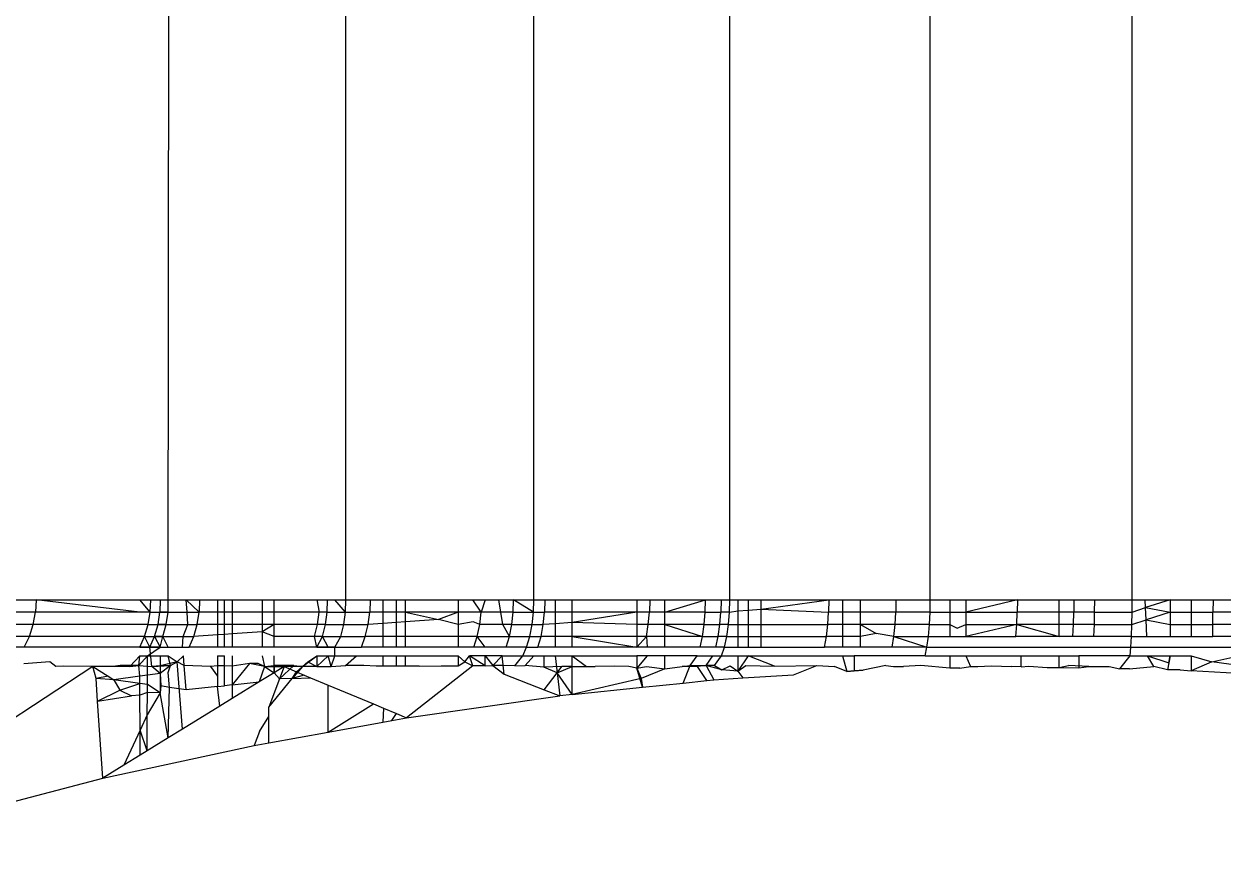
# Model space of a CAD drawing. Header units: millimetres. Extents: x 153 to 4750, y 92 to 3343.
# Drawn here: x 470.197 to 474.694, y 1085.901 to 1089.027 of the extents above; entities that cross this region are included whole.
import ezdxf

# ---------------------------------------------------------------- set-up
doc = ezdxf.new("R2010")
doc.units = ezdxf.units.MM

msp = doc.modelspace()

# ---------------------------------------------------------------- linework, layer by layer
for p, q in [((470.7373, 1086.8656), (470.7403, 1089.1156)), ((471.4046, 1086.8656), (471.4046, 1089.1156)), ((472.1096, 1086.8656), (472.1096, 1089.1156)), ((472.8441, 1086.8656), (472.8441, 1089.1156)), ((473.5964, 1086.8656), (473.5964, 1089.1156)), ((474.3541, 1086.8656), (474.3541, 1089.1156)), ((470.1326, 1086.8656), (470.2427, 1086.8656)), ((470.2427, 1086.8656), (470.2401, 1086.8201)), ((470.2427, 1086.8656), (470.6313, 1086.8656)), ((470.6313, 1086.8201), (470.2427, 1086.8656)), ((470.6313, 1086.8656), (470.7074, 1086.8656)), ((470.67, 1086.8201), (470.6313, 1086.8656)), ((470.6313, 1086.8656), (470.6724, 1086.8656)), ((470.67, 1086.8201), (470.6724, 1086.8656)), ((470.6724, 1086.8656), (470.7074, 1086.8656)), ((470.7074, 1086.8656), (470.7071, 1086.8201)), ((470.7074, 1086.8656), (470.7373, 1086.8656)), ((470.738, 1086.8201), (470.7373, 1086.8656)), ((470.7373, 1086.8656), (470.8058, 1086.8656)), ((470.8058, 1086.8656), (470.8558, 1086.8656)), ((470.8536, 1086.8201), (470.8058, 1086.8656)), ((470.8086, 1086.8201), (470.8058, 1086.8656)), ((470.8558, 1086.8656), (470.8536, 1086.8201)), ((470.8558, 1086.8656), (470.9228, 1086.8656)), ((470.9228, 1086.8656), (470.9228, 1086.8201)), ((470.9228, 1086.8656), (470.9494, 1086.8656)), ((470.9494, 1086.8201), (470.9494, 1086.8656)), ((470.9494, 1086.8656), (470.9782, 1086.8656)), ((470.9782, 1086.8656), (470.9782, 1086.8201)), ((470.9782, 1086.8656), (471.0899, 1086.8656)), ((471.0899, 1086.8656), (471.0899, 1086.8201)), ((471.0899, 1086.8656), (471.136, 1086.8656)), ((471.136, 1086.8201), (471.136, 1086.8656)), ((471.136, 1086.8656), (471.2952, 1086.8656)), ((471.2952, 1086.8656), (471.3043, 1086.8201)), ((471.2952, 1086.8656), (471.336, 1086.8656)), ((471.334, 1086.8201), (471.336, 1086.8656)), ((471.336, 1086.8656), (471.3635, 1086.8656)), ((471.336, 1086.8656), (471.4046, 1086.8656)), ((471.4027, 1086.8201), (471.3635, 1086.8656)), ((471.3635, 1086.8656), (471.4046, 1086.8656)), ((471.4027, 1086.8201), (471.4046, 1086.8656)), ((471.4046, 1086.8656), (471.4957, 1086.8656)), ((471.4957, 1086.8656), (471.4938, 1086.8201)), ((471.4957, 1086.8656), (471.543, 1086.8656)), ((471.543, 1086.8656), (471.543, 1086.8201)), ((471.543, 1086.8656), (471.5946, 1086.8656)), ((471.5946, 1086.8201), (471.5946, 1086.8656)), ((471.5946, 1086.8656), (471.6286, 1086.8656)), ((471.6286, 1086.8201), (471.6286, 1086.8656)), ((471.6286, 1086.8656), (471.826, 1086.8656)), ((471.826, 1086.8656), (471.826, 1086.8201)), ((471.826, 1086.8656), (471.8807, 1086.8656)), ((471.9115, 1086.8201), (471.8807, 1086.8656)), ((471.8807, 1086.8656), (471.9269, 1086.8656)), ((471.9269, 1086.8656), (471.9115, 1086.8201)), ((471.9269, 1086.8656), (471.9786, 1086.8656)), ((471.9857, 1086.8201), (471.9786, 1086.8656)), ((471.9786, 1086.8656), (472.0337, 1086.8656)), ((472.0321, 1086.8201), (472.0337, 1086.8656)), ((472.0337, 1086.8656), (472.1096, 1086.8656)), ((472.108, 1086.8201), (472.0337, 1086.8656)), ((472.108, 1086.8201), (472.1096, 1086.8656)), ((472.1096, 1086.8656), (472.1511, 1086.8656)), ((472.1511, 1086.8656), (472.1496, 1086.8201)), ((472.1511, 1086.8656), (472.1889, 1086.8656)), ((472.1889, 1086.8656), (472.1889, 1086.8201)), ((472.1889, 1086.8656), (472.2527, 1086.8656)), ((472.2527, 1086.8201), (472.2527, 1086.8656)), ((472.2527, 1086.8656), (472.4962, 1086.8656)), ((472.4962, 1086.8656), (472.4962, 1086.8201)), ((472.4962, 1086.8656), (472.5441, 1086.8656)), ((472.5441, 1086.8656), (472.5428, 1086.8201)), ((472.5441, 1086.8656), (472.6002, 1086.8656)), ((472.6002, 1086.8201), (472.6002, 1086.8656)), ((472.6002, 1086.8656), (472.7538, 1086.8656)), ((472.6002, 1086.8201), (472.7538, 1086.8656)), ((472.7526, 1086.8201), (472.7538, 1086.8656)), ((472.7538, 1086.8656), (472.8117, 1086.8656)), ((472.8117, 1086.8656), (472.8106, 1086.8201)), ((472.8117, 1086.8656), (472.8441, 1086.8656)), ((472.843, 1086.8201), (472.8441, 1086.8656)), ((472.8441, 1086.8656), (472.8745, 1086.8656)), ((472.8745, 1086.8656), (472.8745, 1086.8245)), ((472.8745, 1086.8656), (472.9138, 1086.8656)), ((472.9138, 1086.8656), (472.9138, 1086.8272)), ((472.9138, 1086.8656), (472.9627, 1086.8656)), ((472.9627, 1086.8306), (472.9627, 1086.8656)), ((472.9627, 1086.8656), (473.2161, 1086.8656)), ((472.9627, 1086.8306), (473.2161, 1086.8656)), ((473.2161, 1086.8656), (473.2151, 1086.8201)), ((473.2161, 1086.8656), (473.2676, 1086.8656)), ((473.2676, 1086.8656), (473.2676, 1086.8201)), ((473.2676, 1086.8656), (473.3342, 1086.8656)), ((473.3342, 1086.8201), (473.3342, 1086.8656)), ((473.3342, 1086.8656), (473.4678, 1086.8656)), ((473.4678, 1086.8656), (473.467, 1086.8201)), ((473.4678, 1086.8656), (473.5964, 1086.8656)), ((473.5957, 1086.8201), (473.5964, 1086.8656)), ((473.5964, 1086.8656), (473.6701, 1086.8656)), ((473.6701, 1086.8656), (473.6701, 1086.8201)), ((473.6701, 1086.8656), (473.7297, 1086.8656)), ((473.7297, 1086.8656), (473.7297, 1086.8201)), ((473.7297, 1086.8656), (473.923, 1086.8656)), ((473.923, 1086.8656), (473.7297, 1086.8201)), ((473.923, 1086.8656), (473.9225, 1086.8201)), ((473.923, 1086.8656), (474.0803, 1086.8656)), ((474.0803, 1086.8201), (474.0803, 1086.8656)), ((474.0803, 1086.8656), (474.1354, 1086.8656)), ((474.1354, 1086.8656), (474.1349, 1086.8201)), ((474.1354, 1086.8656), (474.2134, 1086.8656)), ((474.213, 1086.8201), (474.2134, 1086.8656)), ((474.2134, 1086.8656), (474.3541, 1086.8656)), ((474.3539, 1086.8201), (474.3541, 1086.8656)), ((474.3541, 1086.8656), (474.4022, 1086.8656)), ((474.4035, 1086.8376), (474.4022, 1086.8656)), ((474.4022, 1086.8656), (474.496, 1086.8656)), ((474.496, 1086.8656), (474.4035, 1086.8376)), ((474.496, 1086.8656), (474.4961, 1086.8201)), ((474.496, 1086.8656), (474.5756, 1086.8656)), ((474.5756, 1086.8656), (474.5756, 1086.8201)), ((474.5756, 1086.8656), (474.6569, 1086.8656)), ((474.6569, 1086.8656), (474.6568, 1086.8201)), ((474.6569, 1086.8656), (474.7541, 1086.8656)), ((470.2401, 1086.8201), (470.1299, 1086.8201)), ((470.2319, 1086.7736), (470.2401, 1086.8201)), ((470.6313, 1086.8201), (470.2401, 1086.8201)), ((470.67, 1086.8201), (470.6313, 1086.8201)), ((470.6625, 1086.7736), (470.67, 1086.8201)), ((470.67, 1086.8201), (470.7071, 1086.8201)), ((470.67, 1086.8201), (470.738, 1086.8201)), ((470.6997, 1086.7736), (470.7071, 1086.8201)), ((470.738, 1086.8201), (470.7071, 1086.8201)), ((470.7306, 1086.7736), (470.738, 1086.8201)), ((470.738, 1086.8201), (470.8086, 1086.8201)), ((470.8086, 1086.8201), (470.8536, 1086.8201)), ((470.8114, 1086.7736), (470.8086, 1086.8201)), ((470.8464, 1086.7736), (470.8536, 1086.8201)), ((470.9228, 1086.8201), (470.8536, 1086.8201)), ((470.9494, 1086.8201), (470.9228, 1086.8201)), ((470.9228, 1086.8201), (470.9228, 1086.7736)), ((470.9494, 1086.7736), (470.9494, 1086.8201)), ((470.9782, 1086.8201), (470.9494, 1086.8201)), ((470.9782, 1086.8201), (470.9782, 1086.7736)), ((471.0899, 1086.8201), (470.9782, 1086.8201)), ((471.0899, 1086.8201), (471.0899, 1086.7736)), ((471.136, 1086.8201), (471.0899, 1086.8201)), ((471.136, 1086.7736), (471.136, 1086.8201)), ((471.3043, 1086.8201), (471.136, 1086.8201)), ((471.2979, 1086.7736), (471.3043, 1086.8201)), ((471.334, 1086.8201), (471.3043, 1086.8201)), ((471.3277, 1086.7736), (471.334, 1086.8201)), ((471.334, 1086.8201), (471.4027, 1086.8201)), ((471.3965, 1086.7736), (471.4027, 1086.8201)), ((471.4027, 1086.8201), (471.4938, 1086.8201)), ((471.4877, 1086.7736), (471.4938, 1086.8201)), ((471.543, 1086.8201), (471.4938, 1086.8201)), ((471.5946, 1086.8201), (471.543, 1086.8201)), ((471.543, 1086.8201), (471.543, 1086.7775)), ((471.5946, 1086.7811), (471.5946, 1086.8201)), ((471.6286, 1086.8201), (471.5946, 1086.8201)), ((471.6286, 1086.7835), (471.6286, 1086.8201)), ((471.826, 1086.8201), (471.6286, 1086.8201)), ((471.6286, 1086.8201), (471.7512, 1086.7921)), ((471.826, 1086.8201), (471.7512, 1086.7921)), ((471.826, 1086.8201), (471.826, 1086.7736)), ((471.9115, 1086.8201), (471.826, 1086.8201)), ((471.9063, 1086.7736), (471.9115, 1086.8201)), ((471.9857, 1086.8201), (471.9115, 1086.8201)), ((472.0321, 1086.8201), (471.9857, 1086.8201)), ((471.9928, 1086.7736), (471.9857, 1086.8201)), ((472.0271, 1086.7736), (472.0321, 1086.8201)), ((472.0321, 1086.8201), (472.108, 1086.8201)), ((472.103, 1086.7736), (472.108, 1086.8201)), ((472.108, 1086.8201), (472.1496, 1086.8201)), ((472.1447, 1086.7736), (472.1496, 1086.8201)), ((472.1889, 1086.8201), (472.1496, 1086.8201)), ((472.2527, 1086.8201), (472.1889, 1086.8201)), ((472.1889, 1086.8201), (472.1889, 1086.7767)), ((472.2527, 1086.7811), (472.2527, 1086.8201)), ((472.4962, 1086.8201), (472.2527, 1086.8201)), ((472.4962, 1086.8201), (472.2527, 1086.7811)), ((472.4962, 1086.8201), (472.4962, 1086.7736)), ((472.5428, 1086.8201), (472.4962, 1086.8201)), ((472.5386, 1086.7736), (472.5428, 1086.8201)), ((472.6002, 1086.8201), (472.5428, 1086.8201)), ((472.6002, 1086.7736), (472.6002, 1086.8201)), ((472.7526, 1086.8201), (472.6002, 1086.8201)), ((472.7488, 1086.7736), (472.7526, 1086.8201)), ((472.7526, 1086.8201), (472.8106, 1086.8201)), ((472.8069, 1086.7736), (472.8106, 1086.8201)), ((472.843, 1086.8201), (472.8106, 1086.8201)), ((472.8394, 1086.7736), (472.843, 1086.8201)), ((472.843, 1086.8201), (472.8745, 1086.8245)), ((472.8745, 1086.8245), (472.9138, 1086.8272)), ((472.8745, 1086.8245), (472.8745, 1086.7736)), ((472.9138, 1086.8272), (472.9627, 1086.8306)), ((472.9138, 1086.8272), (472.9138, 1086.7736)), ((472.9627, 1086.7736), (472.9627, 1086.8306)), ((472.9627, 1086.8306), (473.2151, 1086.8201)), ((473.2122, 1086.7736), (473.2151, 1086.8201)), ((473.2676, 1086.8201), (473.2151, 1086.8201)), ((473.2676, 1086.8201), (473.2676, 1086.7736)), ((473.3342, 1086.8201), (473.2676, 1086.8201)), ((473.3342, 1086.7736), (473.3342, 1086.8201)), ((473.467, 1086.8201), (473.3342, 1086.8201)), ((473.4645, 1086.7736), (473.467, 1086.8201)), ((473.5957, 1086.8201), (473.467, 1086.8201)), ((473.5934, 1086.7736), (473.5957, 1086.8201)), ((473.5957, 1086.8201), (473.6701, 1086.8201)), ((473.6701, 1086.8201), (473.6701, 1086.7736)), ((473.6701, 1086.8201), (473.7297, 1086.8201)), ((473.7297, 1086.8201), (473.7297, 1086.7736)), ((473.7297, 1086.8201), (473.9225, 1086.8201)), ((473.9207, 1086.7736), (473.9225, 1086.8201)), ((474.0803, 1086.8201), (473.9225, 1086.8201)), ((474.0803, 1086.7736), (474.0803, 1086.8201)), ((474.1349, 1086.8201), (474.0803, 1086.8201)), ((474.1336, 1086.7736), (474.1349, 1086.8201)), ((474.213, 1086.8201), (474.1349, 1086.8201)), ((474.2118, 1086.7736), (474.213, 1086.8201)), ((474.213, 1086.8201), (474.3539, 1086.8201)), ((474.3529, 1086.7736), (474.3539, 1086.8201)), ((474.3539, 1086.8201), (474.4035, 1086.8376)), ((474.4056, 1086.7917), (474.4035, 1086.8376)), ((474.4035, 1086.8376), (474.4961, 1086.8201)), ((474.4961, 1086.8201), (474.4056, 1086.7917)), ((474.4961, 1086.8201), (474.4961, 1086.7736)), ((474.4961, 1086.8201), (474.5756, 1086.8201)), ((474.5756, 1086.8201), (474.5756, 1086.7736)), ((474.5756, 1086.8201), (474.6568, 1086.8201)), ((474.6564, 1086.7736), (474.6568, 1086.8201)), ((474.7541, 1086.8201), (474.6568, 1086.8201)), ((470.2319, 1086.7736), (470.1215, 1086.7736)), ((470.2175, 1086.7288), (470.2319, 1086.7736)), ((470.6625, 1086.7736), (470.2319, 1086.7736)), ((470.6495, 1086.7288), (470.6625, 1086.7736)), ((470.6625, 1086.7736), (470.6997, 1086.7736)), ((470.6625, 1086.7736), (470.7306, 1086.7736)), ((470.6868, 1086.7288), (470.6997, 1086.7736)), ((470.7306, 1086.7736), (470.6997, 1086.7736)), ((470.7178, 1086.7288), (470.7306, 1086.7736)), ((470.7306, 1086.7736), (470.8114, 1086.7736)), ((470.7943, 1086.7288), (470.8114, 1086.7736)), ((470.8114, 1086.7736), (470.8464, 1086.7736)), ((470.8339, 1086.7288), (470.8464, 1086.7736)), ((470.9228, 1086.7736), (470.8464, 1086.7736)), ((470.9494, 1086.7736), (470.9228, 1086.7736)), ((470.9228, 1086.7736), (470.9228, 1086.7349)), ((470.9782, 1086.7736), (470.9494, 1086.7736)), ((470.9494, 1086.7367), (470.9494, 1086.7736)), ((470.9782, 1086.7736), (470.9782, 1086.7387)), ((471.0899, 1086.7736), (470.9782, 1086.7736)), ((471.0899, 1086.7736), (471.0899, 1086.7463)), ((471.136, 1086.7736), (471.0899, 1086.7736)), ((471.136, 1086.7736), (471.0899, 1086.7463)), ((471.136, 1086.7288), (471.136, 1086.7736)), ((471.2979, 1086.7736), (471.136, 1086.7736)), ((471.2869, 1086.7288), (471.2979, 1086.7736)), ((471.3277, 1086.7736), (471.2979, 1086.7736)), ((471.3167, 1086.7288), (471.3277, 1086.7736)), ((471.3277, 1086.7736), (471.3965, 1086.7736)), ((471.3857, 1086.7288), (471.3965, 1086.7736)), ((471.3965, 1086.7736), (471.4877, 1086.7736)), ((471.4773, 1086.7288), (471.4877, 1086.7736)), ((471.543, 1086.7775), (471.4877, 1086.7736)), ((471.5946, 1086.7811), (471.543, 1086.7775)), ((471.543, 1086.7775), (471.543, 1086.7288)), ((471.6286, 1086.7835), (471.5946, 1086.7811)), ((471.5946, 1086.7288), (471.5946, 1086.7811)), ((471.7512, 1086.7921), (471.6286, 1086.7835)), ((471.6286, 1086.7288), (471.6286, 1086.7835)), ((471.826, 1086.7736), (471.7512, 1086.7921)), ((471.8824, 1086.7833), (471.826, 1086.7736)), ((471.826, 1086.7736), (471.826, 1086.7288)), ((471.9063, 1086.7736), (471.8824, 1086.7833)), ((471.8971, 1086.7288), (471.9063, 1086.7736)), ((471.9928, 1086.7736), (471.9063, 1086.7736)), ((472.0271, 1086.7736), (471.9928, 1086.7736)), ((472.0182, 1086.7288), (471.9928, 1086.7736)), ((472.0182, 1086.7288), (472.0271, 1086.7736)), ((472.0271, 1086.7736), (472.103, 1086.7736)), ((472.0945, 1086.7288), (472.103, 1086.7736)), ((472.103, 1086.7736), (472.1447, 1086.7736)), ((472.1363, 1086.7288), (472.1447, 1086.7736)), ((472.1889, 1086.7767), (472.1447, 1086.7736)), ((472.2527, 1086.7811), (472.1889, 1086.7767)), ((472.1889, 1086.7767), (472.1889, 1086.7288)), ((472.2527, 1086.7288), (472.2527, 1086.7811)), ((472.4962, 1086.7736), (472.2527, 1086.7811)), ((472.4962, 1086.7736), (472.4962, 1086.7288)), ((472.5386, 1086.7736), (472.4962, 1086.7736)), ((472.5314, 1086.7288), (472.5386, 1086.7736)), ((472.6002, 1086.7736), (472.5386, 1086.7736)), ((472.7488, 1086.7736), (472.6002, 1086.7736)), ((472.6002, 1086.7288), (472.6002, 1086.7736)), ((472.6002, 1086.7736), (472.7422, 1086.7288)), ((472.7422, 1086.7288), (472.7488, 1086.7736)), ((472.7488, 1086.7736), (472.8069, 1086.7736)), ((472.8004, 1086.7288), (472.8069, 1086.7736)), ((472.8394, 1086.7736), (472.8069, 1086.7736)), ((472.833, 1086.7288), (472.8394, 1086.7736)), ((472.8394, 1086.7736), (472.8745, 1086.7736)), ((472.8745, 1086.7736), (472.9138, 1086.7736)), ((472.8745, 1086.7736), (472.8745, 1086.7288)), ((472.9138, 1086.7736), (472.9138, 1086.7288)), ((472.9138, 1086.7736), (472.9627, 1086.7736)), ((472.9627, 1086.7288), (472.9627, 1086.7736)), ((472.9627, 1086.7736), (473.2122, 1086.7736)), ((473.207, 1086.7288), (473.2122, 1086.7736)), ((473.2676, 1086.7736), (473.2122, 1086.7736)), ((473.3342, 1086.7736), (473.2676, 1086.7736)), ((473.2676, 1086.7736), (473.2676, 1086.7288)), ((473.3342, 1086.7288), (473.3342, 1086.7736)), ((473.4645, 1086.7736), (473.3342, 1086.7736)), ((473.3342, 1086.7736), (473.3935, 1086.7405)), ((473.4601, 1086.7288), (473.4645, 1086.7736)), ((473.5934, 1086.7736), (473.4645, 1086.7736)), ((473.5894, 1086.7288), (473.5934, 1086.7736)), ((473.5934, 1086.7736), (473.6701, 1086.7736)), ((473.6701, 1086.7736), (473.6702, 1086.7288)), ((473.6701, 1086.7736), (473.6976, 1086.7596)), ((473.6976, 1086.7596), (473.7297, 1086.7736)), ((473.7297, 1086.7736), (473.7297, 1086.7288)), ((473.7297, 1086.7736), (473.9207, 1086.7736)), ((473.9207, 1086.7736), (473.7297, 1086.7288)), ((473.9178, 1086.7288), (473.9207, 1086.7736)), ((474.0803, 1086.7736), (473.9207, 1086.7736)), ((473.9207, 1086.7736), (474.0803, 1086.7288)), ((474.0803, 1086.7288), (474.0803, 1086.7736)), ((474.1336, 1086.7736), (474.0803, 1086.7736)), ((474.1313, 1086.7288), (474.1336, 1086.7736)), ((474.2118, 1086.7736), (474.1336, 1086.7736)), ((474.2097, 1086.7288), (474.2118, 1086.7736)), ((474.2118, 1086.7736), (474.3529, 1086.7736)), ((474.3513, 1086.7288), (474.3529, 1086.7736)), ((474.3529, 1086.7736), (474.4056, 1086.7917)), ((474.4085, 1086.7288), (474.4056, 1086.7917)), ((474.4056, 1086.7917), (474.4961, 1086.7736)), ((474.4961, 1086.7736), (474.4962, 1086.7288)), ((474.4961, 1086.7736), (474.5756, 1086.7736)), ((474.5756, 1086.7736), (474.5756, 1086.7288)), ((474.5756, 1086.7736), (474.6564, 1086.7736)), ((474.6557, 1086.7288), (474.6564, 1086.7736)), ((474.7541, 1086.7736), (474.6564, 1086.7736)), ((470.2175, 1086.7288), (470.1068, 1086.7288)), ((470.1974, 1086.6888), (470.2175, 1086.7288)), ((470.6495, 1086.7288), (470.2175, 1086.7288)), ((470.6313, 1086.6888), (470.6495, 1086.7288)), ((470.6495, 1086.7288), (470.6868, 1086.7288)), ((470.6495, 1086.7288), (470.7178, 1086.7288)), ((470.6687, 1086.6888), (470.6495, 1086.7288)), ((470.6687, 1086.6888), (470.6868, 1086.7288)), ((470.7178, 1086.7288), (470.6868, 1086.7288)), ((470.6868, 1086.7288), (470.7074, 1086.6888)), ((470.7074, 1086.6888), (470.7178, 1086.7288)), ((470.7373, 1086.6888), (470.7178, 1086.7288)), ((470.7178, 1086.7288), (470.7943, 1086.7288)), ((470.791, 1086.6888), (470.7943, 1086.7288)), ((470.7943, 1086.7288), (470.8339, 1086.7288)), ((470.8165, 1086.6888), (470.8339, 1086.7288)), ((470.9228, 1086.7349), (470.8339, 1086.7288)), ((470.9494, 1086.7367), (470.9228, 1086.7349)), ((470.9228, 1086.7349), (470.9228, 1086.6888)), ((470.9782, 1086.7387), (470.9494, 1086.7367)), ((470.9494, 1086.6888), (470.9494, 1086.7367)), ((471.0899, 1086.7463), (470.9782, 1086.7387)), ((470.9782, 1086.7387), (470.9782, 1086.6888)), ((471.0899, 1086.7463), (471.0899, 1086.6888)), ((471.136, 1086.7288), (471.0899, 1086.7463)), ((471.136, 1086.6888), (471.136, 1086.7288)), ((471.2869, 1086.7288), (471.136, 1086.7288)), ((471.2952, 1086.6888), (471.2869, 1086.7288)), ((471.3167, 1086.7288), (471.2869, 1086.7288)), ((471.2952, 1086.6888), (471.3167, 1086.7288)), ((471.3167, 1086.7288), (471.3857, 1086.7288)), ((471.3377, 1086.6888), (471.3167, 1086.7288)), ((471.3635, 1086.6888), (471.3857, 1086.7288)), ((471.3857, 1086.7288), (471.4773, 1086.7288)), ((471.4626, 1086.6888), (471.4773, 1086.7288)), ((471.543, 1086.7288), (471.4773, 1086.7288)), ((471.5946, 1086.7288), (471.543, 1086.7288)), ((471.543, 1086.7288), (471.543, 1086.6888)), ((471.6286, 1086.7288), (471.5946, 1086.7288)), ((471.5946, 1086.6888), (471.5946, 1086.7288)), ((471.6286, 1086.6888), (471.6286, 1086.7288)), ((471.826, 1086.7288), (471.6286, 1086.7288)), ((471.826, 1086.7288), (471.826, 1086.6888)), ((471.8971, 1086.7288), (471.826, 1086.7288)), ((471.8842, 1086.6888), (471.8971, 1086.7288)), ((471.9269, 1086.6888), (471.8971, 1086.7288)), ((471.8971, 1086.7288), (472.0182, 1086.7288)), ((472.0059, 1086.6888), (472.0182, 1086.7288)), ((472.0182, 1086.7288), (472.0945, 1086.7288)), ((472.0825, 1086.6888), (472.0945, 1086.7288)), ((472.0945, 1086.7288), (472.1363, 1086.7288)), ((472.1245, 1086.6888), (472.1363, 1086.7288)), ((472.1889, 1086.7288), (472.1363, 1086.7288)), ((472.2527, 1086.7288), (472.1889, 1086.7288)), ((472.1889, 1086.7288), (472.1889, 1086.6888)), ((472.2527, 1086.6888), (472.2527, 1086.7288)), ((472.4962, 1086.7288), (472.2527, 1086.7288)), ((472.2527, 1086.7288), (472.4962, 1086.6888)), ((472.4962, 1086.6888), (472.5314, 1086.7288)), ((472.4962, 1086.7288), (472.4962, 1086.6888)), ((472.5314, 1086.7288), (472.4962, 1086.7288)), ((472.6002, 1086.7288), (472.5314, 1086.7288)), ((472.5314, 1086.7288), (472.5347, 1086.6888)), ((472.7422, 1086.7288), (472.6002, 1086.7288)), ((472.6002, 1086.6888), (472.6002, 1086.7288)), ((472.733, 1086.6888), (472.7422, 1086.7288)), ((472.7422, 1086.7288), (472.8004, 1086.7288)), ((472.7915, 1086.6888), (472.8004, 1086.7288)), ((472.833, 1086.7288), (472.8004, 1086.7288)), ((472.8242, 1086.6888), (472.833, 1086.7288)), ((472.833, 1086.7288), (472.8745, 1086.7288)), ((472.8745, 1086.7288), (472.8744, 1086.6888)), ((472.8745, 1086.7288), (472.9138, 1086.7288)), ((472.9138, 1086.7288), (472.9138, 1086.6888)), ((472.9138, 1086.7288), (472.9627, 1086.7288)), ((472.9627, 1086.6888), (472.9627, 1086.7288)), ((472.9627, 1086.7288), (473.207, 1086.7288)), ((473.1998, 1086.6888), (473.207, 1086.7288)), ((473.2676, 1086.7288), (473.207, 1086.7288)), ((473.3342, 1086.7288), (473.2676, 1086.7288)), ((473.2676, 1086.7288), (473.2676, 1086.6888)), ((473.3935, 1086.7405), (473.3342, 1086.7288)), ((473.3342, 1086.6888), (473.3342, 1086.7288)), ((473.4601, 1086.7288), (473.3935, 1086.7405)), ((473.454, 1086.6888), (473.4601, 1086.7288)), ((473.4601, 1086.7288), (473.5894, 1086.7288)), ((473.4601, 1086.7288), (473.5838, 1086.6888)), ((473.5838, 1086.6888), (473.5894, 1086.7288)), ((473.5894, 1086.7288), (473.6702, 1086.7288)), ((473.6702, 1086.7288), (473.7297, 1086.7288)), ((473.7297, 1086.7288), (473.9178, 1086.7288)), ((474.0803, 1086.7288), (473.9178, 1086.7288)), ((474.1313, 1086.7288), (474.0803, 1086.7288)), ((474.2097, 1086.7288), (474.1313, 1086.7288)), ((474.3513, 1086.7288), (474.2097, 1086.7288)), ((474.349, 1086.6888), (474.3513, 1086.7288)), ((474.3513, 1086.7288), (474.4085, 1086.7288)), ((474.4085, 1086.7288), (474.4962, 1086.7288)), ((474.4962, 1086.7288), (474.5756, 1086.7288)), ((474.5756, 1086.7288), (474.6557, 1086.7288)), ((474.7541, 1086.7288), (474.6557, 1086.7288)), ((470.1974, 1086.6888), (470.0862, 1086.6888)), ((470.6313, 1086.6888), (470.1974, 1086.6888)), ((470.6687, 1086.6888), (470.6313, 1086.6888)), ((470.6313, 1086.6888), (470.7074, 1086.6888)), ((470.6602, 1086.6564), (470.7074, 1086.6888)), ((470.7074, 1086.6888), (470.6687, 1086.6888)), ((470.6771, 1086.6156), (470.6687, 1086.6888)), ((470.7074, 1086.6888), (470.7373, 1086.6888)), ((470.7373, 1086.6888), (470.791, 1086.6888)), ((470.791, 1086.6888), (470.8165, 1086.6888)), ((470.9228, 1086.6888), (470.8165, 1086.6888)), ((470.9494, 1086.6888), (470.9228, 1086.6888)), ((470.9782, 1086.6888), (470.9494, 1086.6888)), ((471.0899, 1086.6888), (470.9782, 1086.6888)), ((471.136, 1086.6888), (471.0899, 1086.6888)), ((471.2952, 1086.6888), (471.136, 1086.6888)), ((471.3377, 1086.6888), (471.2952, 1086.6888)), ((471.2952, 1086.6888), (471.3635, 1086.6888)), ((471.3635, 1086.6888), (471.3377, 1086.6888)), ((471.3635, 1086.6564), (471.3635, 1086.6888)), ((471.3635, 1086.6888), (471.4626, 1086.6888)), ((471.543, 1086.6888), (471.4626, 1086.6888)), ((471.5946, 1086.6888), (471.543, 1086.6888)), ((471.6286, 1086.6888), (471.5946, 1086.6888)), ((471.826, 1086.6888), (471.6286, 1086.6888)), ((471.8842, 1086.6888), (471.826, 1086.6888)), ((471.9269, 1086.6888), (471.8842, 1086.6888)), ((472.0059, 1086.6888), (471.9269, 1086.6888)), ((472.0825, 1086.6888), (472.0059, 1086.6888)), ((472.0677, 1086.6564), (472.0825, 1086.6888)), ((472.0825, 1086.6888), (472.1245, 1086.6888)), ((472.1889, 1086.6888), (472.1245, 1086.6888)), ((472.2527, 1086.6888), (472.1889, 1086.6888)), ((472.4962, 1086.6888), (472.2527, 1086.6888)), ((472.5347, 1086.6888), (472.4962, 1086.6888)), ((472.6002, 1086.6888), (472.5347, 1086.6888)), ((472.733, 1086.6888), (472.6002, 1086.6888)), ((472.7915, 1086.6888), (472.733, 1086.6888)), ((472.8242, 1086.6888), (472.7915, 1086.6888)), ((472.8134, 1086.6564), (472.8242, 1086.6888)), ((472.8242, 1086.6888), (472.8744, 1086.6888)), ((472.8744, 1086.6888), (472.9138, 1086.6888)), ((472.9138, 1086.6888), (472.9627, 1086.6888)), ((472.9627, 1086.6888), (473.1998, 1086.6888)), ((473.2676, 1086.6888), (473.1998, 1086.6888)), ((473.3342, 1086.6888), (473.2676, 1086.6888)), ((473.454, 1086.6888), (473.3342, 1086.6888)), ((473.5838, 1086.6888), (473.454, 1086.6888)), ((473.577, 1086.6564), (473.5838, 1086.6888)), ((473.5838, 1086.6888), (474.349, 1086.6888)), ((474.3462, 1086.6564), (474.349, 1086.6888)), ((474.349, 1086.6888), (475.1077, 1086.6888)), ((470.2938, 1086.6331), (470.1965, 1086.6265)), ((470.3169, 1086.6156), (470.2938, 1086.6331)), ((470.5938, 1086.6156), (470.6313, 1086.6564)), ((470.6274, 1086.6198), (470.6602, 1086.6564)), ((470.6274, 1086.6198), (470.6313, 1086.6564)), ((470.6313, 1086.6564), (470.6602, 1086.6564)), ((470.66, 1086.5832), (470.6602, 1086.6564)), ((470.6602, 1086.6564), (470.7074, 1086.6564)), ((470.7074, 1086.6564), (470.7074, 1086.5897)), ((470.7074, 1086.6564), (470.7373, 1086.6564)), ((470.771, 1086.6331), (470.7074, 1086.6187)), ((470.746, 1086.6198), (470.7373, 1086.6564)), ((470.7373, 1086.6564), (470.771, 1086.6331)), ((470.746, 1086.6198), (470.771, 1086.6331)), ((470.771, 1086.6331), (470.7951, 1086.6564)), ((470.7982, 1086.6193), (470.771, 1086.6331)), ((470.791, 1086.3809), (470.771, 1086.6331)), ((470.7982, 1086.6193), (470.7951, 1086.6564)), ((470.9228, 1086.6564), (470.9228, 1086.6183)), ((470.9228, 1086.6564), (470.9494, 1086.6564)), ((470.9494, 1086.6181), (470.9494, 1086.6564)), ((470.9782, 1086.6564), (470.9782, 1086.6178)), ((471.0899, 1086.6564), (471.0997, 1086.6156)), ((471.136, 1086.5929), (471.136, 1086.6564)), ((471.2422, 1086.6156), (471.2952, 1086.6564)), ((471.2422, 1086.6156), (471.2613, 1086.6331)), ((471.2613, 1086.6331), (471.2952, 1086.6564)), ((471.2613, 1086.6331), (471.2952, 1086.6156)), ((471.2952, 1086.6564), (471.2952, 1086.6156)), ((471.2952, 1086.6564), (471.3635, 1086.6564)), ((471.2952, 1086.6156), (471.3377, 1086.6564)), ((471.3489, 1086.6156), (471.3377, 1086.6564)), ((471.3377, 1086.6564), (471.3635, 1086.6564)), ((471.3489, 1086.6156), (471.3635, 1086.6564)), ((471.3635, 1086.6564), (471.4445, 1086.6564)), ((471.4033, 1086.6198), (471.4445, 1086.6564)), ((471.4445, 1086.6564), (471.543, 1086.6564)), ((471.543, 1086.6564), (471.543, 1086.6168)), ((471.543, 1086.6564), (471.5946, 1086.6564)), ((471.5946, 1086.6171), (471.5946, 1086.6564)), ((471.5946, 1086.6564), (471.6286, 1086.6564)), ((471.6286, 1086.6173), (471.6286, 1086.6564)), ((471.6286, 1086.6564), (471.826, 1086.6564)), ((471.826, 1086.6564), (471.826, 1086.6185)), ((471.826, 1086.6564), (471.8507, 1086.6331)), ((471.826, 1086.6185), (471.8507, 1086.6331)), ((471.8507, 1086.6331), (471.8684, 1086.6564)), ((471.8507, 1086.6331), (471.8807, 1086.6188)), ((471.8807, 1086.6188), (471.8684, 1086.6564)), ((471.9269, 1086.6564), (471.8684, 1086.6564)), ((471.9269, 1086.6191), (471.8684, 1086.6564)), ((471.9269, 1086.6191), (471.9269, 1086.6564)), ((471.9907, 1086.6564), (471.9269, 1086.6564)), ((471.9269, 1086.6564), (471.9561, 1086.6198)), ((471.9561, 1086.6198), (471.9907, 1086.6564)), ((471.9981, 1086.587), (471.9907, 1086.6564)), ((471.9907, 1086.6564), (472.0677, 1086.6564)), ((472.0383, 1086.6186), (472.0677, 1086.6564)), ((472.0677, 1086.6564), (472.1099, 1086.6564)), ((472.0767, 1086.6198), (472.1099, 1086.6564)), ((472.1099, 1086.6564), (472.1475, 1086.6564)), ((472.1475, 1086.6564), (472.1475, 1086.6131)), ((472.1475, 1086.6564), (472.1889, 1086.6564)), ((472.1889, 1086.6564), (472.1964, 1086.5925)), ((472.1889, 1086.6564), (472.2527, 1086.6564)), ((472.2527, 1086.6155), (472.2527, 1086.6564)), ((472.2527, 1086.6564), (472.4962, 1086.6564)), ((472.2527, 1086.6564), (472.3066, 1086.6159)), ((472.4962, 1086.6564), (472.4962, 1086.6102)), ((472.5347, 1086.6564), (472.4962, 1086.6564)), ((472.5347, 1086.6564), (472.4962, 1086.6102)), ((472.6002, 1086.6564), (472.5347, 1086.6564)), ((472.6002, 1086.6079), (472.6002, 1086.6564)), ((472.7216, 1086.6564), (472.6002, 1086.6564)), ((472.6957, 1086.6198), (472.7216, 1086.6564)), ((472.7216, 1086.6564), (472.7805, 1086.6564)), ((472.7553, 1086.6198), (472.7805, 1086.6564)), ((472.7805, 1086.6564), (472.8134, 1086.6564)), ((472.7876, 1086.6196), (472.8134, 1086.6564)), ((472.8134, 1086.6564), (472.8744, 1086.6564)), ((472.8744, 1086.6564), (472.8744, 1086.5991)), ((472.9138, 1086.6564), (472.8744, 1086.5991)), ((472.8744, 1086.6564), (472.9138, 1086.6564)), ((472.9138, 1086.6564), (473.2676, 1086.6564)), ((473.0127, 1086.6175), (472.9138, 1086.6564)), ((473.2676, 1086.6564), (473.284, 1086.5978)), ((473.2676, 1086.6564), (473.3106, 1086.6564)), ((473.3106, 1086.6564), (473.3106, 1086.5995)), ((473.577, 1086.6564), (473.3106, 1086.6564)), ((473.577, 1086.6564), (473.6702, 1086.6564)), ((473.6702, 1086.6564), (473.6702, 1086.6096)), ((473.6702, 1086.6564), (473.7297, 1086.6564)), ((473.7297, 1086.6564), (473.7469, 1086.6156)), ((473.7297, 1086.6564), (473.9376, 1086.6564)), ((473.9376, 1086.6153), (473.9376, 1086.6564)), ((473.9376, 1086.6564), (474.0803, 1086.6564)), ((474.0803, 1086.6128), (474.0803, 1086.6564)), ((474.0803, 1086.6564), (474.1531, 1086.6564)), ((474.1531, 1086.6564), (474.1531, 1086.6112)), ((474.3462, 1086.6564), (474.1531, 1086.6564)), ((474.3073, 1086.6077), (474.3462, 1086.6564)), ((474.3462, 1086.6564), (474.4118, 1086.6564)), ((474.4349, 1086.6156), (474.4118, 1086.6564)), ((474.4118, 1086.6564), (474.4962, 1086.6564)), ((474.4118, 1086.6564), (474.4911, 1086.6294)), ((474.4962, 1086.6564), (474.4864, 1086.6041)), ((474.4911, 1086.6294), (474.4962, 1086.6564)), ((474.4962, 1086.6564), (474.5756, 1086.6564)), ((474.5756, 1086.6564), (474.5756, 1086.6004)), ((474.5756, 1086.6564), (474.6522, 1086.6331)), ((474.6522, 1086.6331), (474.5756, 1086.6004)), ((474.6522, 1086.6331), (474.7541, 1086.6564)), ((474.7522, 1086.6193), (474.6522, 1086.6331)), ((470.4554, 1086.6156), (469.3621, 1085.9011)), ((470.3451, 1086.6178), (470.3169, 1086.6156)), ((470.4554, 1086.6156), (470.3451, 1086.6178)), ((470.5321, 1086.6156), (470.4554, 1086.6156)), ((470.4554, 1086.6156), (470.513, 1086.5795)), ((470.4672, 1086.5716), (470.4554, 1086.6156)), ((470.5576, 1086.6198), (470.5321, 1086.6156)), ((470.5938, 1086.6156), (470.5321, 1086.6156)), ((470.5576, 1086.6198), (470.5938, 1086.6156)), ((470.6274, 1086.6198), (470.5576, 1086.6198)), ((470.5938, 1086.6156), (470.6274, 1086.6198)), ((470.6274, 1086.6198), (470.6771, 1086.6156)), ((470.6313, 1086.5793), (470.6274, 1086.6198)), ((470.7074, 1086.5897), (470.66, 1086.5832)), ((470.6771, 1086.6156), (470.746, 1086.6198)), ((470.7074, 1086.6187), (470.6771, 1086.6156)), ((470.7074, 1086.5897), (470.6771, 1086.6156)), ((470.746, 1086.6198), (470.7074, 1086.6187)), ((470.746, 1086.6198), (470.7074, 1086.5897)), ((470.7074, 1086.5897), (470.7074, 1086.5174)), ((470.7074, 1086.5897), (470.7101, 1086.543)), ((470.7373, 1086.5938), (470.746, 1086.6198)), ((470.7428, 1086.537), (470.7373, 1086.5938)), ((470.8058, 1086.5282), (470.7982, 1086.6193)), ((470.8961, 1086.6156), (470.7982, 1086.6193)), ((470.9228, 1086.6183), (470.8961, 1086.6156)), ((470.8961, 1086.6156), (470.9228, 1086.5798)), ((470.9494, 1086.6181), (470.9228, 1086.6183)), ((470.9228, 1086.6183), (470.9228, 1086.5798)), ((470.9494, 1086.544), (470.9494, 1086.6181)), ((470.9782, 1086.6178), (470.9494, 1086.6181)), ((471.0427, 1086.6274), (470.9782, 1086.6178)), ((471.0427, 1086.6274), (470.9782, 1086.5471)), ((470.9782, 1086.6178), (470.9782, 1086.5471)), ((471.0997, 1086.6156), (471.0427, 1086.6274)), ((471.0758, 1086.6267), (471.0427, 1086.6274)), ((471.0997, 1086.6156), (471.0758, 1086.6267)), ((471.0997, 1086.6156), (471.0795, 1086.5583)), ((471.136, 1086.5929), (471.0795, 1086.5583)), ((471.0997, 1086.6156), (471.136, 1086.6198)), ((471.0997, 1086.6156), (471.1729, 1086.6156)), ((471.0997, 1086.6156), (471.136, 1086.5929)), ((471.2088, 1086.6198), (471.136, 1086.6198)), ((471.136, 1086.6198), (471.136, 1086.5929)), ((471.136, 1086.6198), (471.1729, 1086.6156)), ((471.1729, 1086.6156), (471.136, 1086.5929)), ((471.1554, 1086.5695), (471.136, 1086.5929)), ((471.1554, 1086.5695), (471.2088, 1086.6198)), ((471.1729, 1086.6156), (471.1554, 1086.5695)), ((471.2422, 1086.6156), (471.1729, 1086.6156)), ((471.1729, 1086.6156), (471.2189, 1086.5963)), ((471.2422, 1086.6156), (471.2035, 1086.5712)), ((471.2035, 1086.5712), (471.2189, 1086.5963)), ((471.2088, 1086.6198), (471.2422, 1086.6156)), ((471.2422, 1086.6156), (471.2189, 1086.5963)), ((471.2189, 1086.5963), (471.2482, 1086.584)), ((471.2952, 1086.6156), (471.2422, 1086.6156)), ((471.2952, 1086.6156), (471.3489, 1086.6156)), ((471.3489, 1086.6156), (471.4033, 1086.6198)), ((471.4723, 1086.6192), (471.4033, 1086.6198)), ((471.5175, 1086.6172), (471.4723, 1086.6192)), ((471.543, 1086.6168), (471.5175, 1086.6172)), ((471.5946, 1086.6171), (471.543, 1086.6168)), ((471.6286, 1086.6173), (471.5946, 1086.6171)), ((471.6791, 1086.6176), (471.6286, 1086.6173)), ((471.8807, 1086.6188), (471.6323, 1086.4232)), ((471.6791, 1086.6176), (471.7619, 1086.6186)), ((471.7619, 1086.6186), (471.826, 1086.6185)), ((471.9269, 1086.6191), (471.8807, 1086.6188)), ((471.9269, 1086.6191), (471.9561, 1086.6198)), ((471.9946, 1086.6198), (471.9561, 1086.6198)), ((471.9561, 1086.6198), (471.9981, 1086.587)), ((472.0383, 1086.6186), (471.9946, 1086.6198)), ((472.0383, 1086.6186), (472.0767, 1086.6198)), ((472.1475, 1086.6131), (472.0767, 1086.6198)), ((472.214, 1086.6156), (472.1475, 1086.6131)), ((472.1964, 1086.5925), (472.1475, 1086.6131)), ((472.1478, 1086.5287), (472.1964, 1086.5925)), ((472.1964, 1086.5925), (472.214, 1086.6156)), ((472.1964, 1086.5925), (472.2527, 1086.6155)), ((472.2534, 1086.5106), (472.1964, 1086.5925)), ((472.1964, 1086.5925), (472.2067, 1086.5057)), ((472.2527, 1086.6155), (472.214, 1086.6156)), ((472.2527, 1086.6155), (472.3066, 1086.6159)), ((472.2534, 1086.5106), (472.2527, 1086.6155)), ((472.3066, 1086.6159), (472.3392, 1086.6156)), ((472.4116, 1086.6168), (472.3392, 1086.6156)), ((472.4662, 1086.6156), (472.4116, 1086.6168)), ((472.4962, 1086.6102), (472.4662, 1086.6156)), ((472.4962, 1086.6102), (472.5318, 1086.6165)), ((472.5172, 1086.5381), (472.4962, 1086.6102)), ((472.4962, 1086.6102), (472.5115, 1086.5705)), ((472.6002, 1086.6079), (472.5115, 1086.5705)), ((472.5318, 1086.6165), (472.6002, 1086.6079)), ((472.6002, 1086.6079), (472.6652, 1086.6156)), ((472.6652, 1086.6156), (472.6957, 1086.6198)), ((472.7235, 1086.6156), (472.6652, 1086.6156)), ((472.6691, 1086.554), (472.6957, 1086.6198)), ((472.6957, 1086.6198), (472.7553, 1086.6198)), ((472.6957, 1086.6198), (472.7235, 1086.6156)), ((472.7553, 1086.6198), (472.7235, 1086.6156)), ((472.7585, 1086.5633), (472.7235, 1086.6156)), ((472.7876, 1086.6196), (472.7553, 1086.6198)), ((472.8146, 1086.6031), (472.7553, 1086.6198)), ((472.7553, 1086.6198), (472.7842, 1086.566)), ((472.7876, 1086.6196), (472.8146, 1086.6031)), ((472.8146, 1086.6031), (472.8452, 1086.619)), ((472.8744, 1086.5991), (472.8146, 1086.6031)), ((472.8452, 1086.619), (472.8744, 1086.5991)), ((472.8744, 1086.5991), (472.9049, 1086.6198)), ((472.8744, 1086.5991), (472.8935, 1086.573)), ((472.9049, 1086.6198), (473.0127, 1086.6175)), ((473.0127, 1086.6175), (473.1707, 1086.6198)), ((473.0837, 1086.5851), (473.1707, 1086.6198)), ((473.1707, 1086.6198), (473.2366, 1086.6156)), ((473.284, 1086.5978), (473.2366, 1086.6156)), ((473.3446, 1086.6017), (473.284, 1086.5978)), ((473.284, 1086.5978), (473.3106, 1086.5995)), ((473.3106, 1086.5995), (473.3446, 1086.6017)), ((473.4293, 1086.6198), (473.3446, 1086.6017)), ((473.4293, 1086.6198), (473.4579, 1086.6158)), ((473.4579, 1086.6158), (473.4957, 1086.6156)), ((473.5614, 1086.6198), (473.4957, 1086.6156)), ((473.6702, 1086.6096), (473.5614, 1086.6198)), ((473.7071, 1086.6104), (473.6702, 1086.6096)), ((473.7071, 1086.6104), (473.7469, 1086.6156)), ((473.7469, 1086.6156), (473.775, 1086.6163)), ((473.775, 1086.6163), (473.8246, 1086.618)), ((473.8246, 1086.618), (473.9027, 1086.6156)), ((473.9376, 1086.6153), (473.9027, 1086.6156)), ((473.9376, 1086.6153), (473.9663, 1086.6171)), ((473.9663, 1086.6171), (474.035, 1086.6121)), ((474.035, 1086.6121), (474.0803, 1086.6128)), ((474.0803, 1086.6128), (474.115, 1086.6198)), ((474.0803, 1086.6128), (474.1531, 1086.6112)), ((474.1909, 1086.6156), (474.115, 1086.6198)), ((474.1531, 1086.6112), (474.1909, 1086.6156)), ((474.1909, 1086.6156), (474.2676, 1086.6156)), ((474.2676, 1086.6156), (474.3073, 1086.6077)), ((474.3438, 1086.6071), (474.3073, 1086.6077)), ((474.3438, 1086.6071), (474.4349, 1086.6156)), ((474.4864, 1086.6041), (474.4349, 1086.6156)), ((474.534, 1086.6031), (474.4864, 1086.6041)), ((474.534, 1086.6031), (474.5756, 1086.6004)), ((474.7506, 1086.5893), (474.5756, 1086.6004)), ((470.513, 1086.5795), (470.4672, 1086.5716)), ((470.5346, 1086.566), (470.4672, 1086.5716)), ((470.4729, 1086.4864), (470.4672, 1086.5716)), ((470.513, 1086.5795), (470.5346, 1086.566)), ((470.6313, 1086.5793), (470.5346, 1086.566)), ((470.6313, 1086.5525), (470.5346, 1086.566)), ((470.5346, 1086.566), (470.5568, 1086.5274)), ((470.5568, 1086.5274), (470.6313, 1086.5525)), ((470.66, 1086.5832), (470.6313, 1086.5793)), ((470.6313, 1086.509), (470.6313, 1086.5793)), ((470.6313, 1086.5525), (470.6313, 1086.5793)), ((470.6598, 1086.5485), (470.6313, 1086.5525)), ((470.6597, 1086.5187), (470.6598, 1086.5485)), ((470.6598, 1086.5485), (470.66, 1086.5832)), ((470.7074, 1086.5174), (470.6598, 1086.5485)), ((470.9228, 1086.5798), (470.9228, 1086.541)), ((470.9228, 1086.541), (470.9494, 1086.544)), ((470.9782, 1086.5471), (470.9494, 1086.544)), ((470.9782, 1086.5471), (471.0795, 1086.5583)), ((471.0795, 1086.5583), (470.9782, 1086.496)), ((470.9782, 1086.5471), (470.9782, 1086.496)), ((471.1154, 1086.4639), (471.2035, 1086.5712)), ((471.1554, 1086.5695), (471.1154, 1086.4639)), ((471.2035, 1086.5712), (471.1554, 1086.5695)), ((471.2482, 1086.584), (471.2035, 1086.5712)), ((471.2035, 1086.5712), (471.2718, 1086.5741)), ((471.2482, 1086.584), (471.2718, 1086.5741)), ((471.2718, 1086.5741), (471.3377, 1086.5466)), ((471.3377, 1086.3699), (471.3377, 1086.5466)), ((471.3377, 1086.5466), (471.5074, 1086.4755)), ((471.9981, 1086.587), (472.1478, 1086.5287)), ((472.5115, 1086.5705), (472.2534, 1086.5106)), ((472.5115, 1086.5705), (472.5172, 1086.5381)), ((472.5172, 1086.5381), (472.6691, 1086.554)), ((472.6691, 1086.554), (472.7585, 1086.5633)), ((472.7585, 1086.5633), (472.7842, 1086.566)), ((472.7842, 1086.566), (472.8935, 1086.573)), ((472.8935, 1086.573), (473.0837, 1086.5851)), ((470.4729, 1086.4864), (470.5568, 1086.5274)), ((470.4729, 1086.4864), (470.6008, 1086.5057)), ((470.5568, 1086.5274), (470.6008, 1086.5057)), ((470.6313, 1086.509), (470.6008, 1086.5057)), ((470.6597, 1086.5187), (470.6313, 1086.509)), ((470.6327, 1086.3775), (470.6313, 1086.509)), ((470.6594, 1086.4347), (470.6597, 1086.5187)), ((470.7074, 1086.5174), (470.6594, 1086.4347)), ((470.7074, 1086.5174), (470.6597, 1086.5187)), ((470.7101, 1086.543), (470.7074, 1086.5174)), ((470.7373, 1086.3479), (470.7074, 1086.5174)), ((470.7428, 1086.537), (470.7101, 1086.543)), ((470.7373, 1086.3479), (470.7428, 1086.537)), ((470.8058, 1086.5282), (470.7428, 1086.537)), ((470.9228, 1086.541), (470.8058, 1086.5282)), ((470.9321, 1086.4676), (470.9228, 1086.541)), ((471.6323, 1086.4232), (472.2067, 1086.5057)), ((472.1478, 1086.5287), (472.2067, 1086.5057)), ((472.2534, 1086.5106), (472.2067, 1086.5057)), ((472.2534, 1086.5106), (472.5172, 1086.5381)), ((470.4922, 1086.1973), (470.4729, 1086.4864)), ((470.9321, 1086.4676), (470.791, 1086.3809)), ((470.9782, 1086.496), (470.9321, 1086.4676)), ((471.1154, 1086.4285), (471.1154, 1086.4639)), ((471.3377, 1086.3699), (471.5074, 1086.4755)), ((471.5074, 1086.4755), (471.5449, 1086.4598)), ((471.5449, 1086.4598), (471.5435, 1086.4071)), ((471.5449, 1086.4598), (471.5943, 1086.4391)), ((470.6594, 1086.4347), (470.6327, 1086.3775)), ((470.6589, 1086.2998), (470.6594, 1086.4347)), ((471.0807, 1086.3721), (471.1154, 1086.4285)), ((471.1154, 1086.3297), (471.1154, 1086.4285)), ((471.5435, 1086.4071), (471.5766, 1086.4131)), ((471.5766, 1086.4131), (471.5943, 1086.4391)), ((471.5766, 1086.4131), (471.6323, 1086.4232)), ((471.5943, 1086.4391), (471.6323, 1086.4232)), ((470.6327, 1086.3775), (470.571, 1086.2458)), ((470.6331, 1086.2839), (470.6327, 1086.3775)), ((470.6589, 1086.2998), (470.6327, 1086.3775)), ((470.791, 1086.3809), (470.7373, 1086.3479)), ((471.0807, 1086.3721), (471.0609, 1086.3198)), ((471.1154, 1086.3297), (471.3377, 1086.3699)), ((471.3377, 1086.3699), (471.5435, 1086.4071)), ((470.4922, 1086.1973), (471.0609, 1086.3198)), ((470.7373, 1086.3479), (470.6589, 1086.2998)), ((471.0609, 1086.3198), (471.1154, 1086.3297)), ((470.6331, 1086.2839), (470.571, 1086.2458)), ((470.6589, 1086.2998), (470.6331, 1086.2839)), ((470.571, 1086.2458), (470.4922, 1086.1973)), ((469.3621, 1085.9011), (470.4922, 1086.1973))]:
    msp.add_line(p, q)

doc.saveas('drawing.dxf')
